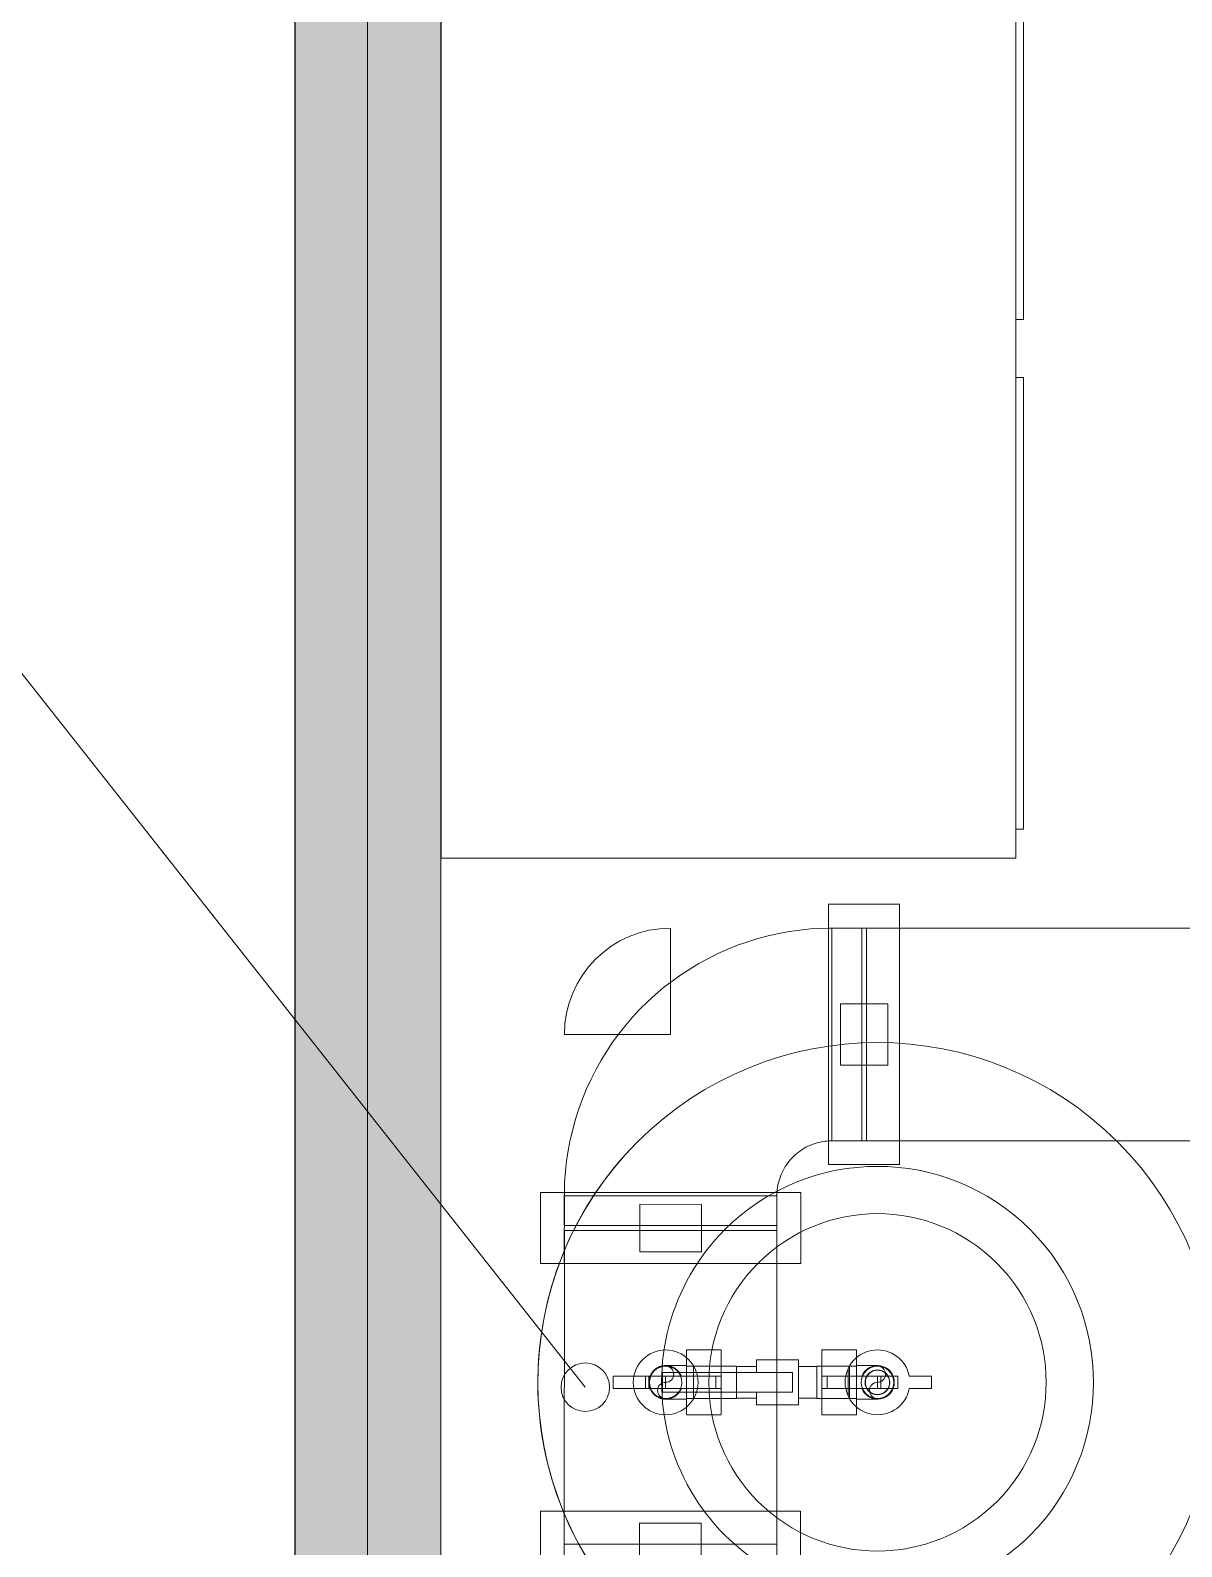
# Model space of a CAD drawing. Header units: metres. Extents: x 31.9 to 125.9, y -29 to 44.
# Drawn here: x 71.152 to 72.338, y -4.968 to -3.406 of the extents above; entities that cross this region are included whole.
import ezdxf

# ---------------------------------------------------------------- set-up
doc = ezdxf.new("R2010")
doc.units = ezdxf.units.M
for name, color, linetype, lineweight in [('ARQ', 8, 'Continuous', 0), ('G-ANNO-TEXT', 7, 'Continuous', 9), ('M-EQPM', 7, 'Continuous', 18), ('P-PIPE', 7, 'Continuous', 18)]:
    doc.layers.add(name, color=color, linetype=linetype, lineweight=lineweight)

# ---------------------------------------------------------------- blocks, each defined once
blk = doc.blocks.new('Estructura cubierta')
at = {"layer": 'ARQ'}
blk.add_line((1978.498, -5855.3542), (1978.498, -5914.9141), dxfattribs=at)
blk.add_line((1978.498, -5855.3542), (1978.498, -5914.9141), dxfattribs=at)
blk = doc.blocks.new('PISO 9')
at = {"layer": 'ARQ', "ltscale": 0.01}
h = blk.add_hatch(color=256, dxfattribs=at)
h.dxf.hatch_style = 1
h.paths.add_polyline_path([(347.2882, -2856.369), (347.1381, -2856.369), (347.1381, -2855.044), (347.2881, -2855.044)])
h.paths.add_polyline_path([(347.1381, -2855.3561), (347.1381, -2855.206), (346.5044, -2855.206), (346.5044, -2855.3561)])
h.paths.add_polyline_path([(345.0504, -2855.3564), (345.0504, -2855.2064), (345.7044, -2855.206), (345.7044, -2855.3561)])
h.paths.add_polyline_path([(343.6866, -2855.3561), (343.6866, -2855.2061), (344.2504, -2855.2058), (344.2504, -2855.3558)])
h.paths.add_polyline_path([(342.5366, -2856.3689), (342.3866, -2856.3689), (342.3866, -2855.3561), (342.5366, -2855.3561)])
h.paths.add_polyline_path([(342.3866, -2856.3689), (347.2882, -2856.369), (347.2882, -2856.519), (342.3866, -2856.5189)])
h.paths.add_polyline_path([(343.9898, -2856.3688), (343.8398, -2856.3688), (343.8397, -2855.356), (343.9897, -2855.356)])
h.paths.add_polyline_path([(345.639, -2856.3689), (345.4889, -2856.3689), (345.4889, -2855.3561), (345.6389, -2855.3561)])
h.paths.add_polyline_path([(347.2694, -2854.1416), (347.2694, -2854.0049), (347.1194, -2854.0049), (347.1194, -2854.1416)])
h.paths.add_polyline_path([(348.989, -2853.8549), (345.3375, -2853.855), (345.3375, -2854.005), (348.989, -2854.0049)])
h.paths.add_polyline_path([(345.3375, -2853.855), (345.3377, -2850.1312), (345.4877, -2850.1312), (345.4875, -2853.855)])
h.paths.add_polyline_path([(342.3887, -2852.9059), (344.4366, -2852.9059), (344.4366, -2853.0559), (343.4866, -2853.0559), (343.4866, -2853.8559), (343.3366, -2853.855), (343.3366, -2853.0559), (342.3887, -2853.0559)])
h.paths.add_polyline_path([(350.2092, -2851.0051), (345.4877, -2851.005), (345.4877, -2851.155), (350.2092, -2851.1551)])
h.paths.add_polyline_path([(346.7973, -2851.005), (346.7976, -2849.9739), (346.9477, -2849.9739), (346.9473, -2851.005)])
h.paths.add_polyline_path([(343.2361, -2850.131), (343.2361, -2849.981), (345.4878, -2849.9812), (345.4878, -2850.1312)])
h.paths.add_polyline_path([(350.0592, -2851.005), (350.0596, -2844.4808), (350.2096, -2844.4808), (350.2092, -2851.005)])
h.paths.add_polyline_path([(351.4126, -2851.0051), (353.9873, -2851.005), (353.9873, -2851.155), (351.4126, -2851.1551)])
h.paths.add_polyline_path([(351.4926, -2851.1551), (351.4927, -2853.9549), (351.6428, -2853.9549), (351.6426, -2851.1551)])
h.paths.add_polyline_path([(352.5451, -2853.8048), (353.5883, -2853.8048), (353.5883, -2853.9549), (352.5451, -2853.9549)])
h.paths.add_polyline_path([(351.6427, -2855.1139), (353.5883, -2855.1139), (353.5883, -2855.2639), (351.6427, -2855.264)])
h.paths.add_polyline_path([(351.4926, -2856.3623), (351.4929, -2855.1139), (351.643, -2855.1139), (351.6427, -2856.3623)])
h.paths.add_polyline_path([(353.5883, -2856.369), (353.5884, -2857.2647), (353.4383, -2857.2647), (353.4383, -2856.369)])
h.paths.add_polyline_path([(353.5883, -2856.369), (354.0353, -2856.369), (354.0353, -2856.519), (353.5883, -2856.519)])
h.paths.add_polyline_path([(354.1854, -2856.369), (354.1854, -2857.569), (354.0354, -2857.569), (354.0353, -2856.369)])
h.paths.add_polyline_path([(351.6428, -2857.2647), (354.0353, -2857.2647), (354.0353, -2857.4147), (351.6428, -2857.4147)])
h.paths.add_polyline_path([(351.4926, -2857.2647), (351.4929, -2858.461), (351.643, -2858.461), (351.6427, -2857.2647)])
h.paths.add_polyline_path([(351.0294, -2858.4611), (351.6427, -2858.461), (351.6427, -2858.6111), (351.0294, -2858.6112)])
h.paths.add_polyline_path([(349.8328, -2856.369), (349.8342, -2859.9806), (349.9843, -2859.9806), (349.9828, -2856.369)])
h.paths.add_polyline_path([(350.127, -2858.4611), (349.9837, -2858.4611), (349.9837, -2858.6112), (350.127, -2858.6112)])
h.paths.add_polyline_path([(352.2337, -2858.4611), (354.0353, -2858.461), (354.0353, -2858.6111), (352.2337, -2858.6112)])
h.paths.add_polyline_path([(353.6195, -2860.7769), (353.6195, -2862.2806), (353.4694, -2862.2806), (353.4694, -2860.7769)])
h.paths.add_polyline_path([(353.6195, -2860.7769), (354.0353, -2860.7769), (354.0353, -2860.9269), (353.6195, -2860.927)])
h.paths.add_polyline_path([(354.1854, -2860.7769), (354.1854, -2862.2806), (354.0354, -2862.2806), (354.0353, -2860.7769)])
h.paths.add_polyline_path([(350.3842, -2862.2806), (354.1854, -2862.2806), (354.1854, -2862.4306), (350.3842, -2862.4306)])
h.paths.add_polyline_path([(349.8843, -2862.4306), (349.8842, -2862.3806), (350.3842, -2862.3806), (350.3842, -2862.4306)])
h.paths.add_polyline_path([(349.8843, -2862.4306), (349.8342, -2862.4307), (349.8342, -2859.9806), (349.8843, -2859.9805)])
at = {"layer": 'ARQ', "ltscale": 0.1}
blk.add_lwpolyline([(342.3888, -2851.0049), (345.3874, -2851.005), (350.0592, -2851.005), (350.0596, -2844.4808), (345.3877, -2844.4806), (345.3874, -2835.1461), (345.3874, -2835.1461), (345.3874, -2823.9797), (330.7643, -2823.9797), (330.7643, -2849.791), (334.1366, -2849.791), (334.1366, -2853.8514), (342.3887, -2853.8514)], close=True, dxfattribs=at)
at = {"layer": 'ARQ', "ltscale": 0.3}
blk.add_lwpolyline([(343.2361, -2849.981), (345.4878, -2849.981), (345.4878, -2851.005), (346.7973, -2851.0054), (350.0592, -2851.0056), (350.0592, -2844.4808), (344.0861, -2844.4807), (344.0861, -2844.6284), (343.2361, -2844.6284), (343.2361, -2849.981)], dxfattribs=at)
at = {"layer": 'ARQ'}
blk.add_lwpolyline([(350.0592, -2851.005), (350.0596, -2844.4808), (350.2096, -2844.4808), (350.2092, -2851.005)], close=True, dxfattribs=at)
blk.add_blockref('Estructura cubierta', (-1628.3638, 3049.5683), dxfattribs=at)
blk = doc.blocks.new('V_ BOLA - 1_-1673698-NIVEL 09')
at = {"layer": 'P-PIPE', "color": 1, "true_color": 0xff0000}
for p, q in [((71.9002, -4.7756), (71.9002, -4.7885)), ((71.9002, -4.7756), (71.9434, -4.7756)), ((71.9434, -4.7756), (71.9434, -4.8219)), ((71.8034, -4.809), (71.8034, -4.7885)), ((71.8034, -4.7885), (71.9372, -4.7885)), ((71.8796, -4.7824), (71.9002, -4.7824)), ((71.8796, -4.7885), (71.8796, -4.7824)), ((71.9372, -4.7885), (71.9372, -4.809)), ((71.9622, -4.7824), (71.9434, -4.7824)), ((71.9622, -4.7824), (71.9622, -4.8151)), ((71.9372, -4.809), (71.8034, -4.809)), ((71.8796, -4.809), (71.8796, -4.8151)), ((71.9002, -4.8219), (71.9002, -4.809)), ((71.8796, -4.8151), (71.9002, -4.8151)), ((71.9434, -4.8219), (71.9002, -4.8219)), ((71.9622, -4.8151), (71.9434, -4.8151))]:
    blk.add_line(p, q, dxfattribs=at)
blk = doc.blocks.new('Victaulic-SD-IR-Elbow No_P10 - AC-2094317-NIVEL 09')
at = {"layer": 'P-PIPE', "color": 1, "true_color": 0xff0000}
for p, q in [((71.8637, -4.7654), (71.8281, -4.7654)), ((71.7524, -4.7924), (71.7524, -4.8051)), ((71.7702, -4.7924), (71.7524, -4.7924)), ((71.7702, -4.7924), (71.7524, -4.7924)), ((71.7702, -4.7924), (71.7892, -4.7924)), ((71.7892, -4.7924), (71.7702, -4.7924)), ((71.7857, -4.7924), (71.7857, -4.8051)), ((71.7857, -4.8051), (71.7857, -4.7924)), ((71.7857, -4.7924), (71.8065, -4.7924)), ((71.8281, -4.7924), (71.7857, -4.7924)), ((71.7892, -4.7924), (71.7892, -4.8051)), ((71.7892, -4.7924), (71.7892, -4.8051)), ((71.8226, -4.7924), (71.803, -4.7924)), ((71.803, -4.7924), (71.803, -4.8051)), ((71.8279, -4.7924), (71.803, -4.7924)), ((71.8065, -4.7924), (71.8065, -4.8051)), ((71.8065, -4.7924), (71.8065, -4.8051)), ((71.8281, -4.7924), (71.8065, -4.7924)), ((71.8226, -4.7924), (71.8281, -4.7924)), ((71.8582, -4.7924), (71.8279, -4.7924)), ((71.8637, -4.7821), (71.8281, -4.7821)), ((71.8281, -4.8051), (71.8281, -4.7924)), ((71.8281, -4.7924), (71.8281, -4.8051)), ((71.8281, -4.7924), (71.8281, -4.8051)), ((71.8281, -4.7924), (71.8637, -4.7924)), ((71.8637, -4.7924), (71.8281, -4.7924)), ((71.8281, -4.8051), (71.8281, -4.7924)), ((71.8281, -4.7924), (71.853, -4.7924)), ((71.8582, -4.7924), (71.853, -4.7924)), ((71.8582, -4.8051), (71.8582, -4.7924)), ((71.7524, -4.8051), (71.7702, -4.8051)), ((71.7524, -4.8051), (71.7702, -4.8051)), ((71.7702, -4.8051), (71.7892, -4.8051)), ((71.7892, -4.8051), (71.7702, -4.8051)), ((71.8065, -4.8051), (71.7857, -4.8051)), ((71.7857, -4.8051), (71.8281, -4.8051)), ((71.803, -4.8051), (71.8226, -4.8051)), ((71.803, -4.8051), (71.8279, -4.8051)), ((71.8281, -4.8051), (71.8065, -4.8051)), ((71.8281, -4.8051), (71.8226, -4.8051)), ((71.8279, -4.8051), (71.8582, -4.8051)), ((71.8637, -4.8051), (71.8281, -4.8051)), ((71.8281, -4.8051), (71.8637, -4.8051)), ((71.853, -4.8051), (71.8281, -4.8051)), ((71.853, -4.8051), (71.8582, -4.8051)), ((71.8281, -4.8155), (71.8637, -4.8155)), ((71.8281, -4.8322), (71.8637, -4.8322))]:
    blk.add_line(p, q, dxfattribs=at)
at = {"layer": 'P-PIPE', "color": 1, "true_color": 0xff0000, "flags": 128}
for points in [[(71.7892, -4.7988), (71.7892, -4.7981), (71.7892, -4.7974), (71.7893, -4.7967), (71.7894, -4.796), (71.7895, -4.7953), (71.7897, -4.7946), (71.7899, -4.794), (71.7901, -4.7933), (71.7903, -4.7927), (71.7905, -4.792), (71.7908, -4.7914), (71.7911, -4.7908), (71.7915, -4.7901), (71.7918, -4.7896), (71.7922, -4.789), (71.7926, -4.7884), (71.793, -4.7879), (71.7935, -4.7873), (71.7939, -4.7868), (71.7944, -4.7863), (71.7949, -4.7859), (71.7955, -4.7854), (71.796, -4.785), (71.7966, -4.7846), (71.7971, -4.7842), (71.7977, -4.7838), (71.7983, -4.7835), (71.799, -4.7832), (71.7996, -4.7829), (71.8002, -4.7826), (71.8009, -4.7824), (71.8015, -4.7822), (71.8022, -4.782), (71.8029, -4.7818), (71.8036, -4.7817), (71.8043, -4.7816), (71.8049, -4.7815), (71.8056, -4.7814), (71.8063, -4.7814), (71.8065, -4.7814)], [(71.8065, -4.7814), (71.8072, -4.7814), (71.8079, -4.7815), (71.8086, -4.7815), (71.8093, -4.7816), (71.81, -4.7818), (71.8106, -4.7819), (71.8113, -4.7821), (71.812, -4.7823), (71.8126, -4.7825), (71.8133, -4.7828), (71.8139, -4.7831), (71.8145, -4.7834), (71.8151, -4.7837), (71.8157, -4.7841), (71.8163, -4.7845), (71.8169, -4.7849), (71.8174, -4.7853), (71.8179, -4.7857), (71.8185, -4.7862), (71.8189, -4.7867), (71.8194, -4.7872), (71.8199, -4.7877), (71.8203, -4.7883), (71.8207, -4.7888), (71.8211, -4.7894), (71.8215, -4.79), (71.8218, -4.7906), (71.8221, -4.7912), (71.8224, -4.7918), (71.8226, -4.7924)], [(71.8281, -4.7814), (71.8272, -4.7814), (71.8264, -4.7814), (71.8255, -4.7814), (71.8247, -4.7814), (71.8238, -4.7814), (71.823, -4.7814), (71.8221, -4.7814), (71.8213, -4.7814), (71.8205, -4.7814), (71.8197, -4.7814), (71.8189, -4.7814), (71.8181, -4.7814), (71.8174, -4.7814), (71.8166, -4.7814), (71.8159, -4.7814), (71.8152, -4.7814), (71.8145, -4.7814), (71.8139, -4.7814), (71.8132, -4.7814), (71.8126, -4.7814), (71.812, -4.7814), (71.8115, -4.7814), (71.8109, -4.7814), (71.8104, -4.7814), (71.8099, -4.7814), (71.8095, -4.7814), (71.8091, -4.7814), (71.8087, -4.7814), (71.8083, -4.7814), (71.808, -4.7814), (71.8077, -4.7814), (71.8074, -4.7814), (71.8072, -4.7814), (71.807, -4.7814), (71.8068, -4.7814), (71.8067, -4.7814), (71.8066, -4.7814), (71.8065, -4.7814), (71.8065, -4.7814)], [(71.8065, -4.8161), (71.8058, -4.8161), (71.8051, -4.816), (71.8044, -4.816), (71.8037, -4.8159), (71.8031, -4.8158), (71.8024, -4.8156), (71.8017, -4.8154), (71.8011, -4.8152), (71.8004, -4.815), (71.7998, -4.8147), (71.7991, -4.8144), (71.7985, -4.8141), (71.7979, -4.8138), (71.7973, -4.8134), (71.7967, -4.8131), (71.7962, -4.8127), (71.7956, -4.8122), (71.7951, -4.8118), (71.7946, -4.8113), (71.7941, -4.8108), (71.7936, -4.8103), (71.7931, -4.8098), (71.7927, -4.8093), (71.7923, -4.8087), (71.7919, -4.8081), (71.7916, -4.8075), (71.7912, -4.8069), (71.7909, -4.8063), (71.7906, -4.8057), (71.7904, -4.805), (71.7901, -4.8044), (71.7899, -4.8037), (71.7897, -4.8031), (71.7896, -4.8024), (71.7894, -4.8017), (71.7893, -4.801), (71.7892, -4.8003), (71.7892, -4.7996), (71.7892, -4.7989), (71.7892, -4.7988)], [(71.8226, -4.8051), (71.8224, -4.8058), (71.8221, -4.8064), (71.8218, -4.807), (71.8214, -4.8076), (71.8211, -4.8082), (71.8207, -4.8088), (71.8203, -4.8093), (71.8198, -4.8099), (71.8194, -4.8104), (71.8189, -4.8109), (71.8184, -4.8114), (71.8179, -4.8118), (71.8174, -4.8123), (71.8168, -4.8127), (71.8162, -4.8131), (71.8157, -4.8135), (71.8151, -4.8138), (71.8145, -4.8142), (71.8138, -4.8145), (71.8132, -4.8148), (71.8125, -4.815), (71.8119, -4.8152), (71.8112, -4.8154), (71.8106, -4.8156), (71.8099, -4.8158), (71.8092, -4.8159), (71.8085, -4.816), (71.8078, -4.816), (71.8071, -4.8161), (71.8065, -4.8161)], [(71.8065, -4.8161), (71.8065, -4.8161), (71.8066, -4.8161), (71.8067, -4.8161), (71.8068, -4.8161), (71.8069, -4.8161), (71.8071, -4.8161), (71.8074, -4.8161), (71.8076, -4.8161), (71.8079, -4.8161), (71.8082, -4.8161), (71.8086, -4.8161), (71.809, -4.8161), (71.8094, -4.8161), (71.8098, -4.8161), (71.8103, -4.8161), (71.8108, -4.8161), (71.8113, -4.8161), (71.8119, -4.8161), (71.8125, -4.8161), (71.8131, -4.8161), (71.8137, -4.8161), (71.8143, -4.8161), (71.815, -4.8161), (71.8157, -4.8161), (71.8164, -4.8161), (71.8172, -4.8161), (71.8179, -4.8161), (71.8187, -4.8161), (71.8195, -4.8161), (71.8203, -4.8161), (71.8211, -4.8161), (71.8219, -4.8161), (71.8227, -4.8161), (71.8236, -4.8161), (71.8244, -4.8161), (71.8253, -4.8161), (71.8261, -4.8161), (71.827, -4.8161), (71.8279, -4.8161), (71.8281, -4.8161)]]:
    blk.add_lwpolyline(points, dxfattribs=at)
at = {"layer": 'P-PIPE', "color": 1, "true_color": 0xff0000}
for radius, start, end in [(0.0334, 360, 180), (0.0334, 360, 180), (0.0173, 21.4876, 180), (0.0167, 360, 180), (0.0167, 360, 180), (0.0334, 180, 360), (0.0334, 180, 360), (0.0173, 180, 338.5124), (0.0167, 180, 360), (0.0167, 180, 360)]:
    blk.add_arc((71.8065, -4.7988), radius, start, end, dxfattribs=at)
for centre, major_axis, start_param, end_param in [((71.8281, -4.7988), (0, 0.0334), 4.712389, 7.662703), ((71.8637, -4.7988), (0, 0.0334), 4.712389, 7.662703), ((71.8281, -4.7988), (0, 0.0173), 5.087419, 7.853982), ((71.8281, -4.7988), (0, 0.0167), 4.712389, 7.853982), ((71.8637, -4.7988), (0, 0.0167), 4.712389, 7.853982), ((71.8281, -4.7988), (0, 0.0334), 1.762075, 4.712389), ((71.8281, -4.7988), (0, 0.0167), 1.570796, 4.712389), ((71.8281, -4.7988), (0, 0.0173), 1.570796, 4.337359), ((71.8637, -4.7988), (0, 0.0334), 1.762075, 4.712389), ((71.8637, -4.7988), (0, 0.0167), 1.570796, 4.712389)]:
    blk.add_ellipse(centre, major_axis=major_axis, ratio=0.000011, start_param=start_param, end_param=end_param, dxfattribs=at)
blk = doc.blocks.new('TANQUE DE EXPANSIÓN - 76 L-1673716-NIVEL 09')
at = {"layer": 'M-EQPM', "color": 1, "true_color": 0xff0000}
for radius, start, end in [(0.35, 0, 180), (0.35, 360, 180), (0.2225, 0, 180), (0.1738, 360, 180), (0.0125, 360, 180), (0.0125, 0, 180), (0.35, 180, 0), (0.35, 180, 360), (0.2225, 180, 0), (0.1738, 180, 360), (0.0125, 180, 360), (0.0125, 180, 360)]:
    blk.add_arc((0, 0), radius, start, end, dxfattribs=at)
blk = doc.blocks.new('Non-Connector - AC-1477698-NIVEL 09')
at = {"layer": 'P-PIPE', "color": 1, "true_color": 0xff0000}
for start, end in [(135, 315), (135, 315), (315, 135), (315, 135)]:
    blk.add_arc((72.0248, -4.7988), 0.0127, start, end, dxfattribs=at)
blk = doc.blocks.new('Victaulic-SD-IR-Elbow No_P10 - AC-V50-NIVEL 09')
at = {"layer": 'P-PIPE', "color": 1, "true_color": 0xff0000}
for p, q in [((72.0032, -4.7654), (71.9676, -4.7654)), ((71.9676, -4.7654), (71.9676, -4.7988)), ((72.0032, -4.7988), (72.0032, -4.7654)), ((72.0032, -4.7821), (71.9676, -4.7821)), ((71.9676, -4.7988), (71.9676, -4.7821)), ((71.9676, -4.7924), (71.9676, -4.8051)), ((72.0032, -4.7924), (71.9676, -4.7924)), ((72.0032, -4.7924), (71.9676, -4.7924)), ((71.9676, -4.7924), (71.9676, -4.8051)), ((71.973, -4.7924), (71.973, -4.8051)), ((72.0034, -4.7924), (71.973, -4.7924)), ((71.9782, -4.7924), (72.0032, -4.7924)), ((72.0032, -4.7814), (72.0032, -4.7988)), ((72.0032, -4.7821), (72.0032, -4.7988)), ((72.0032, -4.8051), (72.0032, -4.7924)), ((72.0032, -4.7924), (72.0032, -4.8051)), ((72.0248, -4.7924), (72.0032, -4.7924)), ((72.0456, -4.7924), (72.0032, -4.7924)), ((72.0032, -4.8051), (72.0032, -4.7924)), ((72.0032, -4.7924), (72.0032, -4.8051)), ((72.0032, -4.7924), (72.0032, -4.8051)), ((72.0032, -4.7924), (72.0086, -4.7924)), ((72.0283, -4.7924), (72.0034, -4.7924)), ((72.0283, -4.7924), (72.0086, -4.7924)), ((72.0248, -4.8051), (72.0248, -4.7924)), ((72.0248, -4.7924), (72.0456, -4.7924)), ((72.0283, -4.8051), (72.0283, -4.7924)), ((72.0456, -4.8051), (72.0456, -4.7924)), ((72.0456, -4.7924), (72.0456, -4.8051)), ((72.0575, -4.7924), (72.0626, -4.7924)), ((72.0626, -4.7924), (72.0575, -4.7924)), ((72.0804, -4.7924), (72.0626, -4.7924)), ((72.0804, -4.8051), (72.0804, -4.7924)), ((71.9676, -4.8155), (71.9676, -4.7988)), ((71.9676, -4.7988), (71.9676, -4.8322)), ((71.9676, -4.8051), (72.0032, -4.8051)), ((71.9676, -4.8051), (72.0032, -4.8051)), ((71.973, -4.8051), (72.0034, -4.8051)), ((72.0032, -4.8051), (71.9782, -4.8051)), ((72.0032, -4.8322), (72.0032, -4.7988)), ((72.0032, -4.7988), (72.0032, -4.8155)), ((72.0032, -4.7988), (72.0032, -4.8161)), ((72.0032, -4.8051), (72.0456, -4.8051)), ((72.0248, -4.8051), (72.0032, -4.8051)), ((72.0086, -4.8051), (72.0032, -4.8051)), ((72.0034, -4.8051), (72.0283, -4.8051)), ((72.0086, -4.8051), (72.0283, -4.8051)), ((72.0456, -4.8051), (72.0248, -4.8051)), ((72.0575, -4.8051), (72.0626, -4.8051)), ((72.0626, -4.8051), (72.0575, -4.8051)), ((72.0626, -4.8051), (72.0804, -4.8051)), ((71.9676, -4.8155), (72.0032, -4.8155)), ((71.9676, -4.8322), (72.0032, -4.8322))]:
    blk.add_line(p, q, dxfattribs=at)
at = {"layer": 'P-PIPE', "color": 1, "true_color": 0xff0000, "flags": 128}
for points in [[(72.0248, -4.7814), (72.0247, -4.7814), (72.0247, -4.7814), (72.0246, -4.7814), (72.0245, -4.7814), (72.0243, -4.7814), (72.0241, -4.7814), (72.0239, -4.7814), (72.0237, -4.7814), (72.0234, -4.7814), (72.023, -4.7814), (72.0227, -4.7814), (72.0223, -4.7814), (72.0219, -4.7814), (72.0215, -4.7814), (72.021, -4.7814), (72.0205, -4.7814), (72.0199, -4.7814), (72.0194, -4.7814), (72.0188, -4.7814), (72.0182, -4.7814), (72.0176, -4.7814), (72.0169, -4.7814), (72.0162, -4.7814), (72.0155, -4.7814), (72.0148, -4.7814), (72.0141, -4.7814), (72.0133, -4.7814), (72.0126, -4.7814), (72.0118, -4.7814), (72.011, -4.7814), (72.0102, -4.7814), (72.0094, -4.7814), (72.0085, -4.7814), (72.0077, -4.7814), (72.0068, -4.7814), (72.006, -4.7814), (72.0051, -4.7814), (72.0043, -4.7814), (72.0034, -4.7814), (72.0032, -4.7814)], [(72.0032, -4.8161), (72.004, -4.8161), (72.0049, -4.8161), (72.0057, -4.8161), (72.0066, -4.8161), (72.0074, -4.8161), (72.0083, -4.8161), (72.0091, -4.8161), (72.01, -4.8161), (72.0108, -4.8161), (72.0116, -4.8161), (72.0124, -4.8161), (72.0131, -4.8161), (72.0139, -4.8161), (72.0146, -4.8161), (72.0154, -4.8161), (72.0161, -4.8161), (72.0167, -4.8161), (72.0174, -4.8161), (72.018, -4.8161), (72.0186, -4.8161), (72.0192, -4.8161), (72.0198, -4.8161), (72.0203, -4.8161), (72.0208, -4.8161), (72.0213, -4.8161), (72.0218, -4.8161), (72.0222, -4.8161), (72.0226, -4.8161), (72.023, -4.8161), (72.0233, -4.8161), (72.0236, -4.8161), (72.0238, -4.8161), (72.0241, -4.8161), (72.0243, -4.8161), (72.0244, -4.8161), (72.0246, -4.8161), (72.0247, -4.8161), (72.0247, -4.8161), (72.0247, -4.8161)]]:
    blk.add_lwpolyline(points, dxfattribs=at)
at = {"layer": 'P-PIPE', "color": 1, "true_color": 0xff0000}
for radius, start, end in [(0.0334, 10.9594, 180), (0.0334, 10.9594, 180), (0.0167, 360, 180), (0.0167, 360, 180), (0.0173, 360, 158.5124), (0.0334, 180, 349.0405), (0.0334, 180, 349.0405), (0.0167, 180, 360), (0.0167, 180, 360), (0.0173, 201.4876, 360)]:
    blk.add_arc((72.0248, -4.7988), radius, start, end, dxfattribs=at)
blk = doc.blocks.new('Non-Connector - AC-V51-NIVEL 09')
at = {"layer": 'P-PIPE', "color": 1, "true_color": 0xff0000}
for p, q in [((71.996, -4.7861), (71.9945, -4.7861)), ((71.9945, -4.7861), (71.9945, -4.7988)), ((71.996, -4.7988), (71.996, -4.7861)), ((71.9945, -4.7988), (71.9945, -4.8115)), ((71.996, -4.8115), (71.996, -4.7988)), ((71.9945, -4.8115), (71.996, -4.8115))]:
    blk.add_line(p, q, dxfattribs=at)
blk = doc.blocks.new('TAA - Ayura Etapa 3 T - TAA - Ayura Etapa 3 T-2912359-NIVEL 09')
at = {"layer": 'M-EQPM', "color": 1, "true_color": 0xff0000}
for p, q in [((0.5, 0.1921), (-1.6, 0.1921)), ((-1.6, 0.1921), (0.5, 0.1921)), ((-1.6, 0.1921), (-1.6, -0.4)), ((-1.6, 0.1921), (-1.6, -0.4)), ((0.5, -0.4), (0.5, 0.1921)), ((0.5, 0.1921), (0.5, -0.4)), ((0.5, -0.4), (-1.6, -0.4)), ((-1.6, -0.4), (0.5, -0.4)), ((-1.105, -0.4), (-1.57, -0.4)), ((-1.57, -0.4), (-1.105, -0.4)), ((-1.57, -0.4), (-1.57, -0.4079)), ((-1.57, -0.4), (-1.57, -0.4079)), ((-1.105, -0.4079), (-1.105, -0.4)), ((-1.105, -0.4), (-1.105, -0.4079)), ((-0.58, -0.4), (-1.045, -0.4)), ((-1.045, -0.4), (-0.58, -0.4)), ((-1.045, -0.4), (-1.045, -0.4079)), ((-1.045, -0.4), (-1.045, -0.4079)), ((-0.58, -0.4079), (-0.58, -0.4)), ((-0.58, -0.4), (-0.58, -0.4079)), ((-0.52, -0.4), (-0.055, -0.4)), ((-0.055, -0.4), (-0.52, -0.4)), ((-0.52, -0.4079), (-0.52, -0.4)), ((-0.52, -0.4), (-0.52, -0.4079)), ((-0.055, -0.4), (-0.055, -0.4079)), ((-0.055, -0.4), (-0.055, -0.4079)), ((0.005, -0.4), (0.47, -0.4)), ((0.47, -0.4), (0.005, -0.4)), ((0.005, -0.4079), (0.005, -0.4)), ((0.005, -0.4), (0.005, -0.4079)), ((0.47, -0.4), (0.47, -0.4079)), ((0.47, -0.4), (0.47, -0.4079)), ((-1.105, -0.4079), (-1.57, -0.4079)), ((-1.57, -0.4079), (-1.105, -0.4079)), ((-0.58, -0.4079), (-1.045, -0.4079)), ((-1.045, -0.4079), (-0.58, -0.4079)), ((-0.52, -0.4079), (-0.055, -0.4079)), ((-0.055, -0.4079), (-0.52, -0.4079)), ((0.005, -0.4079), (0.47, -0.4079)), ((0.47, -0.4079), (0.005, -0.4079))]:
    blk.add_line(p, q, dxfattribs=at)
blk = doc.blocks.new('Victaulic-IPS-Rigid Coupling Style 07-W07-107 - Standard-V171-NIVEL 09')
at = {"layer": 'P-PIPE', "color": 11, "true_color": 0xff8080}
for p, q in [((-0.0366, 0.1341), (0.0366, 0.1341)), ((-0.0366, 0.1341), (-0.0366, -0.1341)), ((-0.0366, 0.1341), (-0.0366, -0.1341)), ((0.0366, -0.1341), (0.0366, 0.1341)), ((0.0366, -0.1341), (0.0366, 0.1341)), ((-0.0366, 0.1095), (0.0366, 0.1095)), ((-0.0366, -0.1095), (-0.0366, 0.1095)), ((-0.0366, -0.1095), (-0.0366, 0.1095)), ((0.0366, 0.1095), (0.0366, -0.1095)), ((0.0366, 0.1095), (0.0366, -0.1095)), ((-0.0244, -0.0318), (-0.0244, 0.0317)), ((0.0244, 0.0317), (-0.0244, 0.0317)), ((0.0244, 0.0317), (-0.0244, 0.0317)), ((0.0244, 0.0317), (-0.0244, 0.0317)), ((-0.0244, 0.0317), (0.0244, 0.0317)), ((-0.0244, -0.0318), (-0.0244, 0.0317)), ((-0.0244, -0.0318), (-0.0244, 0.0317)), ((0.0244, 0.0317), (0.0244, -0.0318)), ((0.0244, 0.0317), (0.0244, -0.0318)), ((0.0244, 0.0317), (0.0244, -0.0318)), ((-0.0244, -0.0318), (0.0244, -0.0318)), ((0.0244, -0.0318), (-0.0244, -0.0318)), ((-0.0244, -0.0318), (0.0244, -0.0318)), ((-0.0244, -0.0318), (0.0244, -0.0318)), ((0.0366, -0.1095), (-0.0366, -0.1095)), ((0.0366, -0.1341), (-0.0366, -0.1341))]:
    blk.add_line(p, q, dxfattribs=at)
blk = doc.blocks.new('Victaulic-IPS-Elbow No 10-13 - AC-2914116-NIVEL 09')
at = {"layer": 'P-PIPE', "color": 11, "true_color": 0xff8080}
for p, q in [((-0.1095, 0.1969), (-0.1095, 0.1663)), ((0, 0.1968), (-0.1095, 0.1969)), ((0, 0.1968), (-0.1095, 0.1969)), ((0.1096, 0.1968), (0, 0.1968)), ((0.1096, 0.1968), (0, 0.1968)), ((0.1096, 0.1662), (0.1096, 0.1968)), ((-0.1095, 0.1663), (0, 0.1662)), ((-0.1095, 0.1663), (0, 0.1662)), ((0, 0.1662), (-0.1095, 0.1663)), ((0, 0.1662), (-0.1095, 0.1663)), ((0, 0.1662), (0.1096, 0.1662)), ((0, 0.1662), (0.1096, 0.1662)), ((0.1096, 0.1662), (0, 0.1662)), ((0.1096, 0.1662), (0, 0.1662)), ((-0.1662, 0.1095), (-0.1969, 0.1095)), ((-0.1969, 0.1095), (-0.1969, 0)), ((-0.1969, 0.1095), (-0.1969, 0)), ((-0.1662, 0), (-0.1662, 0.1095)), ((-0.1662, 0), (-0.1662, 0.1095)), ((-0.1662, 0.1095), (-0.1662, 0)), ((-0.1662, 0.1095), (-0.1662, 0)), ((-0.1969, 0), (-0.1969, -0.1095)), ((-0.1969, 0), (-0.1969, -0.1095)), ((-0.1662, -0.1095), (-0.1662, 0)), ((-0.1662, -0.1095), (-0.1662, 0)), ((-0.1662, 0), (-0.1662, -0.1095)), ((-0.1662, 0), (-0.1662, -0.1095)), ((-0.1969, -0.1095), (-0.1662, -0.1095))]:
    blk.add_line(p, q, dxfattribs=at)
at = {"layer": 'P-PIPE', "color": 11, "lineweight": 9, "true_color": 0xff8080}
for p, q in [((0, -0.1095), (0, 0)), ((0, 0), (0.1095, 0)), ((0.1095, 0), (0, 0)), ((0, 0), (0, -0.1095)), ((0.1095, 0), (0, 0)), ((0, 0), (0, -0.1095)), ((0, -0.1095), (0, 0)), ((0, 0), (0.1095, 0))]:
    blk.add_line(p, q, dxfattribs=at)
at = {"layer": 'P-PIPE', "color": 11, "true_color": 0xff8080, "flags": 128}
for points in [[(-0.1095, 0.1663), (-0.1096, 0.164), (-0.1097, 0.1617), (-0.1099, 0.1595), (-0.1102, 0.1572), (-0.1106, 0.155), (-0.1111, 0.1528), (-0.1117, 0.1506), (-0.1124, 0.1484), (-0.1132, 0.1463), (-0.114, 0.1442), (-0.1149, 0.1421), (-0.1159, 0.1401), (-0.117, 0.1381), (-0.1182, 0.1361), (-0.1194, 0.1342), (-0.1207, 0.1324), (-0.1221, 0.1306), (-0.1236, 0.1289), (-0.1251, 0.1272), (-0.1267, 0.1256), (-0.1284, 0.124), (-0.1301, 0.1225), (-0.1319, 0.1211), (-0.1337, 0.1198), (-0.1356, 0.1185), (-0.1375, 0.1173), (-0.1395, 0.1162), (-0.1415, 0.1152), (-0.1436, 0.1143), (-0.1457, 0.1134), (-0.1478, 0.1126), (-0.15, 0.1119), (-0.1522, 0.1113), (-0.1544, 0.1108), (-0.1566, 0.1104), (-0.1589, 0.11), (-0.1611, 0.1098), (-0.1634, 0.1096), (-0.1656, 0.1095), (-0.1662, 0.1095)], [(-0.1662, -0.1095), (-0.1552, -0.1093), (-0.1442, -0.1087), (-0.1332, -0.1076), (-0.1223, -0.106), (-0.1114, -0.104), (-0.1007, -0.1016), (-0.09, -0.0988), (-0.0795, -0.0955), (-0.0691, -0.0919), (-0.0588, -0.0878), (-0.0488, -0.0833), (-0.0389, -0.0784), (-0.0292, -0.0731), (-0.0197, -0.0674), (-0.0105, -0.0614), (-0.0015, -0.055), (0.0072, -0.0482), (0.0156, -0.0411), (0.0238, -0.0336), (0.0316, -0.0259), (0.0391, -0.0178), (0.0463, -0.0095), (0.0532, -0.0008), (0.0597, 0.0081), (0.0658, 0.0172), (0.0716, 0.0266), (0.077, 0.0363), (0.082, 0.0461), (0.0866, 0.0561), (0.0908, 0.0663), (0.0946, 0.0767), (0.098, 0.0872), (0.1009, 0.0978), (0.1035, 0.1086), (0.1055, 0.1194), (0.1072, 0.1303), (0.1084, 0.1413), (0.1092, 0.1523), (0.1095, 0.1633), (0.1096, 0.1662)]]:
    blk.add_lwpolyline(points, dxfattribs=at)
at = {"layer": 'P-PIPE', "color": 11, "lineweight": 9, "true_color": 0xff8080}
blk.add_arc((0, 0), 0.1095, 270, 359.992, dxfattribs=at)
blk.add_arc((0, 0), 0.1095, 270, 359.992, dxfattribs=at)
blk.add_arc((0, 0), 0.1095, 270, 359.992, dxfattribs=at)
blk.add_arc((0, 0), 0.1095, 270, 359.992, dxfattribs=at)
blk = doc.blocks.new('Victaulic-IPS-Rigid Coupling Style 07-W07-107 - Standard-V59-NIVEL 09')
at = {"layer": 'P-PIPE', "color": 11, "true_color": 0xff8080}
for p, q in [((0.0366, 0.1341), (-0.0366, 0.1341)), ((-0.0366, 0.1341), (-0.0366, -0.1341)), ((-0.0366, 0.1341), (-0.0366, -0.1341)), ((0.0366, -0.1341), (0.0366, 0.1341)), ((0.0366, -0.1341), (0.0366, 0.1341)), ((0.0366, 0.1095), (-0.0366, 0.1095)), ((-0.0366, -0.1095), (-0.0366, 0.1095)), ((-0.0366, -0.1095), (-0.0366, 0.1095)), ((0.0366, 0.1095), (0.0366, -0.1095)), ((0.0366, 0.1095), (0.0366, -0.1095)), ((-0.0244, 0.0317), (-0.0244, -0.0318)), ((0.0244, 0.0317), (-0.0244, 0.0317)), ((0.0244, 0.0317), (-0.0244, 0.0317)), ((0.0244, 0.0317), (-0.0244, 0.0317)), ((-0.0244, 0.0317), (0.0244, 0.0317)), ((-0.0244, -0.0318), (-0.0244, 0.0317)), ((-0.0244, -0.0318), (-0.0244, 0.0317)), ((0.0244, -0.0318), (0.0244, 0.0317)), ((0.0244, 0.0317), (0.0244, -0.0318)), ((0.0244, 0.0317), (0.0244, -0.0318)), ((-0.0244, -0.0318), (0.0244, -0.0318)), ((0.0244, -0.0318), (-0.0244, -0.0318)), ((-0.0244, -0.0318), (0.0244, -0.0318)), ((-0.0244, -0.0318), (0.0244, -0.0318)), ((-0.0366, -0.1095), (0.0366, -0.1095)), ((-0.0366, -0.1341), (0.0366, -0.1341))]:
    blk.add_line(p, q, dxfattribs=at)

msp = doc.modelspace()

# ---------------------------------------------------------------- linework, layer by layer
at = {"layer": 'G-ANNO-TEXT'}
msp.add_line((71.7237, -4.8038), (70.9596, -3.8365), dxfattribs=at)
msp.add_circle((71.7237, -4.8038), 0.025, dxfattribs=at)
at = {"layer": 'P-PIPE', "color": 11, "true_color": 0xff8080}
for p, q in [((73.2991, -4.3308), (72.0136, -4.3308)), ((72.0136, -4.3308), (72.0136, -4.5499)), ((72.0136, -4.5499), (73.2991, -4.5499)), ((71.7021, -4.6423), (71.702, -4.9655)), ((71.9211, -4.6423), (71.7021, -4.6423)), ((71.9211, -4.9655), (71.9211, -4.6423)), ((71.702, -4.9655), (71.9211, -4.9655))]:
    msp.add_line(p, q, dxfattribs=at)
at = {"layer": 'P-PIPE', "color": 1, "true_color": 0xff0000}
for p, q in [((71.8796, -4.7821), (71.8352, -4.7821)), ((71.8352, -4.7821), (71.8352, -4.8154)), ((71.8796, -4.8154), (71.8796, -4.7821)), ((71.996, -4.7821), (71.9622, -4.7821)), ((71.8352, -4.8154), (71.8796, -4.8154)), ((71.9622, -4.8154), (71.996, -4.8154))]:
    msp.add_line(p, q, dxfattribs=at)
for centre, radius, start, end in [((71.8065, -4.7988), 0.0167, 0, 180), ((71.8065, -4.7904), 0.00833, 270, 90), ((72.0248, -4.7988), 0.0167, 0, 180), ((72.0248, -4.7904), 0.00835, 270, 90), ((71.8065, -4.7988), 0.0167, 180, 0), ((71.8065, -4.8071), 0.00833, 90, 270), ((72.0248, -4.7988), 0.0167, 180, 0), ((72.0248, -4.8071), 0.00835, 90, 270)]:
    msp.add_arc(centre, radius, start, end, dxfattribs=at)
for centre, start_param, end_param in [((71.9622, -4.7988), 4.712389, 6.283185), ((71.9622, -4.7988), 0, 1.570796), ((71.996, -4.7988), 0, 1.570796), ((71.996, -4.7988), 4.712389, 6.283185), ((71.9622, -4.7988), 3.141593, 4.712389), ((71.9622, -4.7988), 1.570796, 3.141593), ((71.996, -4.7988), 1.570796, 3.141593), ((71.996, -4.7988), 3.141593, 4.712389)]:
    msp.add_ellipse(centre, major_axis=(0, 0.0167), ratio=0.000381, start_param=start_param, end_param=end_param, dxfattribs=at)

# ---------------------------------------------------------------- block references
at = {"layer": 'ARQ', "linetype": 'Continuous'}
msp.add_blockref('PISO 9', (-278.6348, 2842.1819), dxfattribs=at)
at = {"layer": 'M-EQPM', "color": 1, "true_color": 0xff0000}
for name, p, rotation in [('TAA - Ayura Etapa 3 T - TAA - Ayura Etapa 3 T-2912359-NIVEL 09', (71.7673, -2.6588), 90.0000000000001), ('TANQUE DE EXPANSIÓN - 76 L-1673716-NIVEL 09', (72.0248, -4.7988), 314.9999999999996)]:
    msp.add_blockref(name, p, dxfattribs=dict(at, rotation=rotation))
at = {"layer": 'P-PIPE', "color": 11, "true_color": 0xff8080}
msp.add_blockref('Victaulic-IPS-Rigid Coupling Style 07-W07-107 - Standard-V59-NIVEL 09', (72.011, -4.4404), dxfattribs=at)
for name, p, rotation in [('Victaulic-IPS-Elbow No 10-13 - AC-2914116-NIVEL 09', (71.8116, -4.4404), 180), ('Victaulic-IPS-Rigid Coupling Style 07-W07-107 - Standard-V59-NIVEL 09', (71.8116, -4.6398), 269.992037251215)]:
    msp.add_blockref(name, p, dxfattribs=dict(at, rotation=rotation))
at = {"layer": 'P-PIPE', "color": 1, "true_color": 0xff0000}
for name in ['Victaulic-SD-IR-Elbow No_P10 - AC-2094317-NIVEL 09', 'Victaulic-SD-IR-Elbow No_P10 - AC-V50-NIVEL 09', 'V_ BOLA - 1_-1673698-NIVEL 09', 'Non-Connector - AC-V51-NIVEL 09', 'Non-Connector - AC-1477698-NIVEL 09']:
    msp.add_blockref(name, (0, 0), dxfattribs=at)
at = {"layer": 'P-PIPE', "color": 1, "true_color": 0xff0000, "extrusion": (0, 0, -1), "rotation": 44.91234513273447}
msp.add_blockref('Non-Connector - AC-1477698-NIVEL 09', (-126.4198, -52.2516), dxfattribs=at)
at = {"layer": 'P-PIPE', "color": 11, "true_color": 0xff8080, "extrusion": (0, 0, -1), "rotation": 90.01121637953543}
msp.add_blockref('Victaulic-IPS-Rigid Coupling Style 07-W07-107 - Standard-V171-NIVEL 09', (-71.8115, -4.9681), dxfattribs=at)

doc.saveas('drawing.dxf')
